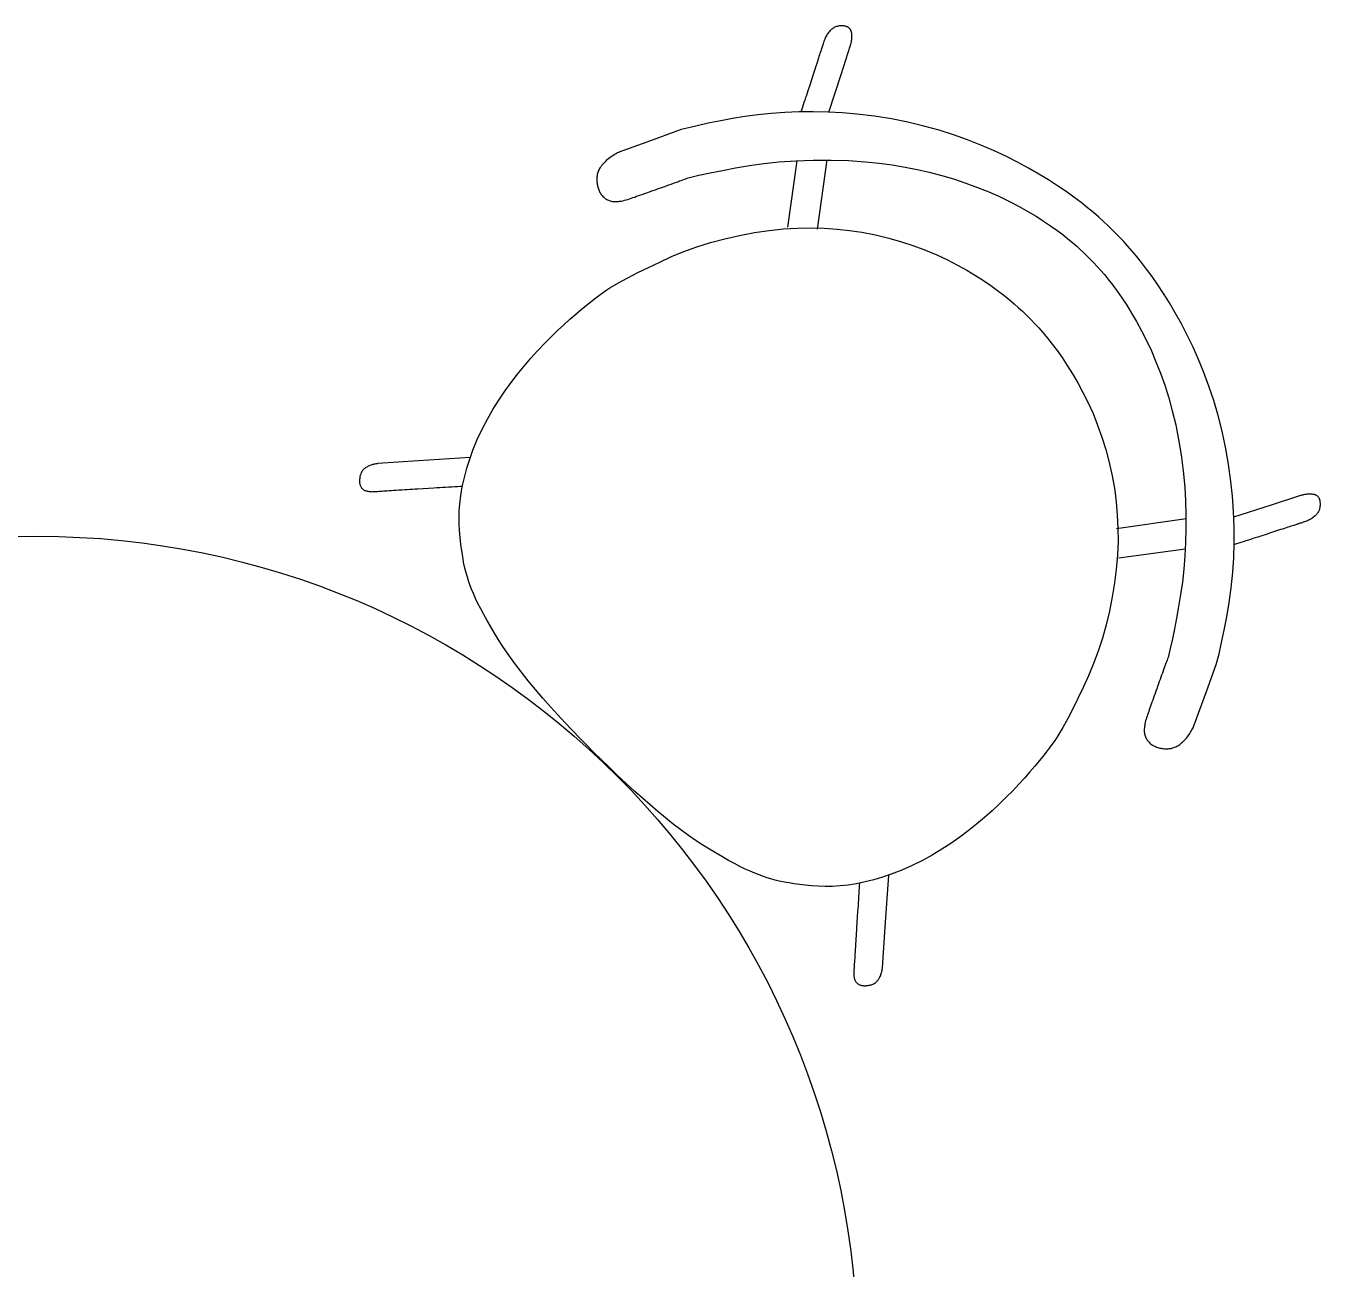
# Model space of a CAD drawing. Extents: x -120222 to -41942, y -19134 to 30932.
# Drawn here: x -94285 to -93495, y 7847 to 8606 of the extents above; entities that cross this region are included whole.
import ezdxf

# ---------------------------------------------------------------- set-up
doc = ezdxf.new("R2010")
doc.units = 0
doc.header["$LTSCALE"] = 150
doc.header["$MEASUREMENT"] = 0
doc.layers.get('0').update_dxf_attribs({"linetype": 'CONTINUOUS'})
doc.layers.add('_____', color=7, linetype='CONTINUOUS')

# ---------------------------------------------------------------- blocks, each defined once
blk = doc.blocks.new('____-426')
at = {"color": 1, "linetype": 'Continuous'}
for p, q in [((-100255.02, 3934.66), (-100249.35, 3975.13)), ((-100236.95, 3933.38), (-100230.96, 3975.87)), ((-100054.42, 3750.85), (-100011.93, 3756.84)), ((-100053.15, 3732.79), (-100012.67, 3738.44))]:
    blk.add_line(p, q, dxfattribs=at)
for points in [[(-100219.76, 4057.29, 0), (-100220.34, 4057.39, 0), (-100220.9, 4057.46, 0), (-100221.46, 4057.51, 0), (-100222, 4057.54, 0), (-100222.53, 4057.54, 0), (-100223.05, 4057.51, 0), (-100223.53, 4057.46, 0), (-100224, 4057.4, 0), (-100224.46, 4057.31, 0), (-100224.91, 4057.19, 0), (-100225.35, 4057.06, 0), (-100225.83, 4056.89, 0), (-100226.3, 4056.68, 0), (-100226.76, 4056.45, 0), (-100227.2, 4056.19, 0), (-100227.63, 4055.91, 0), (-100228.05, 4055.6, 0), (-100228.46, 4055.26, 0), (-100228.86, 4054.9, 0), (-100229.3, 4054.46, 0), (-100229.72, 4053.99, 0), (-100230.13, 4053.49, 0), (-100230.52, 4052.96, 0), (-100230.9, 4052.4, 0), (-100231.26, 4051.81, 0), (-100231.61, 4051.19, 0), (-100231.92, 4050.6, 0), (-100232.21, 4049.98, 0), (-100232.49, 4049.34, 0), (-100232.76, 4048.67, 0), (-100233.01, 4047.98, 0), (-100233.26, 4047.26, 0)], [(-100216.69, 4045.82, 0), (-100216.59, 4046.17, 0), (-100216.5, 4046.54, 0), (-100216.41, 4046.93, 0), (-100216.32, 4047.34, 0), (-100216.23, 4047.76, 0), (-100216.16, 4048.2, 0), (-100216.08, 4048.65, 0), (-100216.01, 4049.12, 0), (-100215.95, 4049.6, 0), (-100215.9, 4050.18, 0), (-100215.87, 4050.76, 0), (-100215.87, 4051.34, 0), (-100215.9, 4051.94, 0), (-100215.95, 4052.53, 0), (-100216.03, 4053.13, 0), (-100216.09, 4053.51, 0), (-100216.17, 4053.86, 0), (-100216.26, 4054.2, 0), (-100216.37, 4054.51, 0), (-100216.49, 4054.81, 0), (-100216.63, 4055.09, 0), (-100216.77, 4055.33, 0), (-100216.92, 4055.55, 0), (-100217.09, 4055.76, 0), (-100217.27, 4055.95, 0), (-100217.46, 4056.13, 0), (-100217.74, 4056.35, 0), (-100218.03, 4056.55, 0), (-100218.31, 4056.73, 0), (-100218.6, 4056.89, 0), (-100218.89, 4057.02, 0), (-100219.18, 4057.13, 0), (-100219.47, 4057.22, 0), (-100219.76, 4057.29, 0)], [(-100233.26, 4047.26, 0), (-100233.37, 4046.89, 0), (-100233.52, 4046.46, 0), (-100233.68, 4045.96, 0), (-100233.86, 4045.39, 0), (-100234.07, 4044.76, 0), (-100234.3, 4044.06, 0), (-100234.49, 4043.46, 0), (-100234.7, 4042.82, 0), (-100234.92, 4042.14, 0), (-100235.16, 4041.41, 0), (-100235.41, 4040.62, 0), (-100235.69, 4039.77, 0), (-100235.98, 4038.86, 0), (-100236.3, 4037.9, 0), (-100236.63, 4036.87, 0), (-100236.98, 4035.79, 0), (-100237.35, 4034.64, 0), (-100237.74, 4033.44, 0), (-100238.13, 4032.25, 0), (-100238.53, 4031, 0), (-100238.95, 4029.73, 0), (-100239.36, 4028.46, 0), (-100239.76, 4027.2, 0), (-100240.62, 4024.57, 0), (-100241.45, 4021.99, 0), (-100242.27, 4019.45, 0), (-100242.75, 4017.98, 0), (-100243.22, 4016.53, 0), (-100243.68, 4015.11, 0), (-100244.13, 4013.74, 0), (-100244.63, 4012.17, 0), (-100245.12, 4010.68, 0), (-100245.58, 4009.25, 0), (-100246.02, 4007.89, 0), (-100246.44, 4006.61, 0), (-100246.83, 4005.39, 0)], [(-100229.95, 4004.82, 0), (-100222.52, 4027.78, 0), (-100216.69, 4045.82, 0)], [(-100055.93, 3931.89, 0), (-100057.72, 3933.71, 0), (-100059.87, 3935.79, 0), (-100062.37, 3938.12, 0), (-100065.23, 3940.7, 0), (-100068.49, 3943.53, 0), (-100072.2, 3946.58, 0), (-100076.13, 3949.65, 0), (-100080.47, 3952.91, 0), (-100085.22, 3956.36, 0), (-100090.38, 3959.89, 0), (-100095.93, 3963.47, 0), (-100101.88, 3967.09, 0), (-100108.23, 3970.76, 0), (-100114.96, 3974.43, 0), (-100122.08, 3978, 0), (-100129.58, 3981.47, 0), (-100137.31, 3984.78, 0), (-100145.41, 3987.99, 0), (-100153.87, 3991, 0), (-100162.67, 3993.78, 0), (-100171.99, 3996.35, 0), (-100181.68, 3998.68, 0), (-100191.73, 4000.72, 0), (-100202.12, 4002.39, 0), (-100212.86, 4003.65, 0), (-100221.54, 4004.37, 0), (-100230.43, 4004.84, 0), (-100239.45, 4005.06, 0), (-100248.27, 4005.02, 0), (-100256.85, 4004.72, 0), (-100265.19, 4004.15, 0), (-100273.28, 4003.32, 0), (-100281.13, 4002.23, 0), (-100288.69, 4000.95, 0), (-100295.85, 3999.64, 0), (-100302.49, 3998.32, 0), (-100308.76, 3996.98, 0), (-100314.64, 3995.6, 0), (-100320.14, 3994.2, 0)], [(-100320.14, 3994.2, 0), (-100341.07, 3986.57, 0), (-100357.51, 3980.57, 0)], [(-100357.51, 3980.57, 0), (-100358.15, 3980.28, 0), (-100358.82, 3979.95, 0), (-100359.52, 3979.58, 0), (-100360.24, 3979.18, 0), (-100360.99, 3978.73, 0), (-100361.76, 3978.26, 0), (-100362.55, 3977.75, 0), (-100363.36, 3977.2, 0), (-100364.16, 3976.61, 0), (-100364.94, 3975.97, 0), (-100365.72, 3975.28, 0), (-100366.48, 3974.54, 0), (-100367.23, 3973.75, 0), (-100367.81, 3973.1, 0), (-100368.38, 3972.43, 0), (-100368.92, 3971.74, 0), (-100369.4, 3971.04, 0), (-100369.77, 3970.46, 0), (-100370.1, 3969.86, 0), (-100370.39, 3969.27, 0), (-100370.65, 3968.68, 0), (-100370.87, 3968.08, 0), (-100371.05, 3967.48, 0), (-100371.19, 3966.91, 0), (-100371.29, 3966.35, 0), (-100371.36, 3965.78, 0), (-100371.42, 3965.22, 0), (-100371.46, 3964.68, 0), (-100371.49, 3963.89, 0), (-100371.49, 3963.13, 0), (-100371.45, 3962.39, 0), (-100371.38, 3961.69, 0), (-100371.27, 3961, 0), (-100371.13, 3960.35, 0)], [(-100315.72, 3964.79, 0), (-100309.26, 3966.34, 0), (-100302.3, 3967.85, 0), (-100294.84, 3969.35, 0), (-100286.88, 3970.81, 0), (-100278.42, 3972.25, 0), (-100269.58, 3973.53, 0), (-100260.48, 3974.51, 0), (-100250.16, 3975.24, 0), (-100239.53, 3975.61, 0), (-100228.62, 3975.62, 0), (-100217.92, 3975.28, 0), (-100207.6, 3974.6, 0), (-100199.3, 3973.76, 0), (-100191.27, 3972.68, 0), (-100183.5, 3971.37, 0), (-100175.99, 3969.89, 0), (-100168.75, 3968.25, 0), (-100161.78, 3966.46, 0), (-100153.9, 3964.15, 0), (-100146.38, 3961.63, 0), (-100139.23, 3958.98, 0), (-100132.44, 3956.24, 0), (-100125.91, 3953.36, 0), (-100119.75, 3950.38, 0), (-100113.96, 3947.34, 0), (-100108.55, 3944.32, 0), (-100103.51, 3941.33, 0), (-100098.93, 3938.43, 0), (-100094.7, 3935.55, 0), (-100090.84, 3932.78, 0), (-100087.32, 3930.16, 0), (-100084.11, 3927.64, 0), (-100081.26, 3925.29, 0), (-100078.78, 3923.09, 0), (-100076.58, 3921.08, 0), (-100074.66, 3919.26, 0), (-100073.01, 3917.63, 0), (-100071.64, 3916.19, 0)], [(-100352.52, 3951.66, 0), (-100351.6, 3951.98, 0), (-100350.61, 3952.32, 0), (-100349.54, 3952.69, 0), (-100348.41, 3953.08, 0), (-100347.21, 3953.5, 0), (-100345.97, 3953.94, 0), (-100344.66, 3954.39, 0), (-100343.29, 3954.88, 0), (-100341.87, 3955.37, 0), (-100340.41, 3955.89, 0), (-100338.91, 3956.42, 0), (-100337.36, 3956.97, 0), (-100335.77, 3957.54, 0), (-100334.49, 3958, 0), (-100333.19, 3958.47, 0), (-100331.9, 3958.93, 0), (-100330.65, 3959.38, 0), (-100329.07, 3959.94, 0), (-100327.57, 3960.49, 0), (-100326.12, 3961.01, 0), (-100324.74, 3961.51, 0), (-100323.42, 3961.99, 0), (-100322.16, 3962.44, 0), (-100320.98, 3962.87, 0), (-100319.95, 3963.25, 0), (-100318.99, 3963.6, 0), (-100318.08, 3963.93, 0), (-100317.24, 3964.24, 0), (-100316.45, 3964.53, 0), (-100315.72, 3964.79, 0)], [(-100371.13, 3960.35, 0), (-100371.03, 3959.81, 0), (-100370.89, 3959.25, 0), (-100370.73, 3958.66, 0), (-100370.52, 3958.06, 0), (-100370.29, 3957.45, 0), (-100370.08, 3956.95, 0), (-100369.85, 3956.43, 0), (-100369.6, 3955.91, 0), (-100369.32, 3955.4, 0), (-100369, 3954.89, 0), (-100368.64, 3954.4, 0), (-100368.24, 3953.93, 0), (-100367.8, 3953.47, 0), (-100367.32, 3953.02, 0), (-100366.81, 3952.58, 0), (-100366.38, 3952.25, 0), (-100365.92, 3951.92, 0), (-100365.45, 3951.61, 0), (-100364.95, 3951.34, 0), (-100364.45, 3951.09, 0), (-100363.9, 3950.86, 0), (-100363.33, 3950.67, 0), (-100362.74, 3950.52, 0), (-100362.14, 3950.4, 0), (-100361.52, 3950.31, 0), (-100360.88, 3950.27, 0), (-100360.27, 3950.25, 0), (-100359.64, 3950.27, 0), (-100359, 3950.32, 0), (-100358.37, 3950.38, 0), (-100357.74, 3950.46, 0), (-100356.64, 3950.62, 0), (-100355.57, 3950.82, 0), (-100354.53, 3951.06, 0), (-100353.51, 3951.34, 0), (-100352.52, 3951.66, 0)], [(-100363.63, 3897.6, 0), (-100358.3, 3900.66, 0), (-100352.59, 3903.76, 0), (-100346.5, 3906.92, 0), (-100340.01, 3910.13, 0), (-100333.13, 3913.39, 0), (-100325.87, 3916.69, 0), (-100318.33, 3919.79, 0), (-100310.53, 3922.61, 0), (-100302.09, 3925.27, 0), (-100293.38, 3927.62, 0), (-100284.38, 3929.66, 0), (-100275.26, 3931.37, 0), (-100266.33, 3932.7, 0), (-100257.61, 3933.63, 0), (-100249.11, 3934.17, 0), (-100240.82, 3934.31, 0), (-100232.74, 3934.07, 0), (-100224.89, 3933.53, 0), (-100217.26, 3932.72, 0), (-100209.87, 3931.65, 0), (-100201.45, 3930.03, 0), (-100193.35, 3928.05, 0), (-100185.59, 3925.8, 0), (-100178.17, 3923.36, 0), (-100170.96, 3920.66, 0), (-100164.12, 3917.75, 0), (-100157.63, 3914.67, 0), (-100151.52, 3911.55, 0), (-100145.79, 3908.4, 0), (-100140.54, 3905.26, 0), (-100135.66, 3902.1, 0), (-100131.15, 3899.01, 0), (-100127.04, 3896.06, 0), (-100123.24, 3893.19, 0), (-100119.86, 3890.47, 0), (-100116.87, 3887.9, 0), (-100114.2, 3885.53, 0), (-100111.86, 3883.38, 0), (-100109.84, 3881.43, 0), (-100108.14, 3879.68, 0)], [(-99993.61, 3667.66, 0), (-99991.95, 3674.18, 0), (-99990.34, 3681.23, 0), (-99988.77, 3688.81, 0), (-99987.24, 3696.92, 0), (-99985.75, 3705.57, 0), (-99984.47, 3714.63, 0), (-99983.53, 3724.02, 0), (-99982.99, 3732.91, 0), (-99982.74, 3742.08, 0), (-99982.79, 3751.52, 0), (-99983.13, 3761.07, 0), (-99983.75, 3770.41, 0), (-99984.64, 3779.5, 0), (-99986.07, 3790.09, 0), (-99987.9, 3800.34, 0), (-99990.08, 3810.24, 0), (-99992.51, 3819.77, 0), (-99995.19, 3828.95, 0), (-99998.06, 3837.6, 0), (-100001.18, 3845.91, 0), (-100004.43, 3853.85, 0), (-100007.78, 3861.43, 0), (-100011.3, 3868.77, 0), (-100014.91, 3875.73, 0), (-100018.6, 3882.3, 0), (-100022.25, 3888.48, 0), (-100025.85, 3894.26, 0), (-100029.35, 3899.56, 0), (-100032.8, 3904.47, 0), (-100036.12, 3908.99, 0), (-100039.26, 3913.11, 0), (-100042.27, 3916.9, 0), (-100045.09, 3920.28, 0), (-100047.71, 3923.25, 0), (-100050.11, 3925.89, 0), (-100052.28, 3928.21, 0), (-100054.22, 3930.21, 0), (-100055.93, 3931.89, 0)], [(-100071.64, 3916.19, 0), (-100070.1, 3914.73, 0), (-100068.36, 3912.96, 0), (-100066.4, 3910.88, 0), (-100064.23, 3908.49, 0), (-100061.86, 3905.76, 0), (-100059.31, 3902.63, 0), (-100056.75, 3899.29, 0), (-100054.02, 3895.58, 0), (-100051.15, 3891.5, 0), (-100048.21, 3887.06, 0), (-100045.24, 3882.23, 0), (-100042.23, 3877.04, 0), (-100039.2, 3871.47, 0), (-100036.17, 3865.53, 0), (-100033.23, 3859.21, 0), (-100030.39, 3852.51, 0), (-100027.69, 3845.57, 0), (-100025.08, 3838.26, 0), (-100022.65, 3830.59, 0), (-100020.43, 3822.55, 0), (-100018.39, 3813.98, 0), (-100016.57, 3805.04, 0), (-100015, 3795.72, 0), (-100013.76, 3786.01, 0), (-100012.88, 3775.91, 0), (-100012.42, 3767.71, 0), (-100012.18, 3759.28, 0), (-100012.16, 3750.68, 0), (-100012.36, 3742.25, 0), (-100012.78, 3734.01, 0), (-100013.42, 3725.96, 0), (-100014.28, 3718.11, 0), (-100015.37, 3710.46, 0), (-100016.61, 3703.07, 0), (-100017.87, 3696.04, 0), (-100019.13, 3689.51, 0), (-100020.4, 3683.34, 0), (-100021.69, 3677.53, 0), (-100023, 3672.08, 0)], [(-100453.28, 3733.58, 0), (-100453.92, 3737.16, 0), (-100454.46, 3741.04, 0), (-100454.9, 3745.22, 0), (-100455.24, 3749.72, 0), (-100455.44, 3753.46, 0), (-100455.55, 3757.39, 0), (-100455.45, 3761.45, 0), (-100455.15, 3765.66, 0), (-100454.5, 3770.85, 0), (-100453.56, 3776.24, 0), (-100452.31, 3781.82, 0), (-100450.79, 3787.52, 0), (-100449.05, 3793.12, 0), (-100447.09, 3798.6, 0), (-100444.45, 3805.05, 0), (-100441.51, 3811.33, 0), (-100438.29, 3817.46, 0), (-100434.89, 3823.4, 0), (-100431.31, 3829.16, 0), (-100427.62, 3834.63, 0), (-100423.77, 3839.93, 0), (-100419.84, 3845.04, 0), (-100415.86, 3849.94, 0), (-100411.77, 3854.71, 0), (-100407.63, 3859.28, 0), (-100403.48, 3863.63, 0), (-100399.42, 3867.74, 0), (-100395.44, 3871.6, 0), (-100391.63, 3875.17, 0), (-100387.9, 3878.5, 0), (-100384.34, 3881.59, 0), (-100381, 3884.42, 0), (-100377.81, 3887.04, 0), (-100374.85, 3889.38, 0), (-100372.11, 3891.47, 0), (-100369.63, 3893.33, 0), (-100367.38, 3894.97, 0), (-100365.38, 3896.4, 0), (-100363.63, 3897.6, 0)], [(-100108.14, 3879.68, 0), (-100106.29, 3877.87, 0), (-100104.21, 3875.7, 0), (-100101.89, 3873.18, 0), (-100099.34, 3870.29, 0), (-100096.58, 3867.02, 0), (-100093.64, 3863.3, 0), (-100090.73, 3859.37, 0), (-100087.67, 3855.04, 0), (-100084.48, 3850.3, 0), (-100081.27, 3845.18, 0), (-100078.1, 3839.67, 0), (-100074.96, 3833.78, 0), (-100071.85, 3827.52, 0), (-100068.82, 3820.87, 0), (-100066, 3813.88, 0), (-100063.39, 3806.52, 0), (-100061.03, 3798.96, 0), (-100058.88, 3791.05, 0), (-100057.05, 3782.81, 0), (-100055.59, 3774.25, 0), (-100054.65, 3766.74, 0), (-100053.98, 3759, 0), (-100053.58, 3751.04, 0), (-100053.53, 3742.85, 0), (-100053.87, 3734.45, 0), (-100054.61, 3725.84, 0), (-100055.66, 3717.53, 0), (-100057.06, 3709.02, 0), (-100058.8, 3700.41, 0), (-100060.81, 3692.01, 0), (-100063.1, 3683.86, 0), (-100065.66, 3675.95, 0), (-100068.49, 3668.29, 0), (-100071.59, 3660.87, 0), (-100074.85, 3653.75, 0), (-100078.07, 3647.01, 0), (-100081.18, 3640.75, 0), (-100084.24, 3634.86, 0), (-100087.25, 3629.34, 0), (-100090.21, 3624.19, 0)], [(-100505.16, 3790.34, 0), (-100505.54, 3790.3, 0), (-100505.95, 3790.24, 0), (-100506.38, 3790.17, 0), (-100506.83, 3790.09, 0), (-100507.31, 3789.99, 0), (-100507.79, 3789.88, 0), (-100508.3, 3789.76, 0), (-100508.82, 3789.62, 0), (-100509.35, 3789.44, 0), (-100509.87, 3789.25, 0), (-100510.4, 3789.02, 0), (-100510.94, 3788.77, 0), (-100511.47, 3788.49, 0), (-100511.9, 3788.25, 0), (-100512.32, 3787.99, 0), (-100512.73, 3787.73, 0), (-100513.11, 3787.45, 0), (-100513.41, 3787.2, 0), (-100513.69, 3786.95, 0), (-100513.96, 3786.68, 0), (-100514.2, 3786.41, 0), (-100514.43, 3786.14, 0), (-100514.63, 3785.85, 0), (-100514.81, 3785.57, 0), (-100514.97, 3785.29, 0), (-100515.12, 3785, 0), (-100515.25, 3784.72, 0), (-100515.37, 3784.43, 0), (-100515.54, 3784.02, 0), (-100515.68, 3783.61, 0), (-100515.8, 3783.22, 0), (-100515.89, 3782.82, 0), (-100515.97, 3782.44, 0), (-100516.02, 3782.07, 0)], [(-100448.7, 3794.2, 0), (-100480.32, 3792.04, 0), (-100505.16, 3790.34, 0)], [(-100516.02, 3782.07, 0), (-100516.1, 3781.66, 0), (-100516.17, 3781.22, 0), (-100516.22, 3780.77, 0), (-100516.26, 3780.29, 0), (-100516.27, 3779.98, 0), (-100516.27, 3779.66, 0), (-100516.27, 3779.33, 0), (-100516.25, 3778.99, 0), (-100516.23, 3778.65, 0), (-100516.17, 3778.27, 0), (-100516.09, 3777.9, 0), (-100515.98, 3777.52, 0), (-100515.85, 3777.15, 0), (-100515.69, 3776.78, 0), (-100515.5, 3776.41, 0), (-100515.29, 3776.05, 0), (-100515.05, 3775.68, 0), (-100514.83, 3775.39, 0), (-100514.59, 3775.11, 0), (-100514.32, 3774.85, 0), (-100514.04, 3774.62, 0), (-100513.74, 3774.4, 0), (-100513.42, 3774.21, 0), (-100513.1, 3774.05, 0), (-100512.76, 3773.9, 0), (-100512.41, 3773.78, 0), (-100512.03, 3773.67, 0), (-100511.64, 3773.58, 0), (-100511, 3773.46, 0), (-100510.36, 3773.37, 0), (-100509.73, 3773.3, 0), (-100509.09, 3773.26, 0), (-100508.47, 3773.24, 0), (-100507.85, 3773.25, 0), (-100507.23, 3773.28, 0)], [(-100507.23, 3773.28, 0), (-100506.69, 3773.32, 0), (-100506.06, 3773.37, 0), (-100505.34, 3773.42, 0), (-100504.54, 3773.48, 0), (-100503.65, 3773.54, 0), (-100502.68, 3773.6, 0), (-100501.69, 3773.67, 0), (-100500.62, 3773.74, 0), (-100499.48, 3773.82, 0), (-100498.24, 3773.9, 0), (-100496.9, 3773.99, 0), (-100495.45, 3774.08, 0), (-100493.91, 3774.18, 0), (-100492.26, 3774.29, 0), (-100490.51, 3774.4, 0), (-100488.66, 3774.52, 0), (-100487.13, 3774.61, 0), (-100485.55, 3774.71, 0), (-100483.92, 3774.81, 0), (-100482.3, 3774.91, 0), (-100480.7, 3775.01, 0), (-100477.37, 3775.22, 0), (-100474.1, 3775.42, 0), (-100470.91, 3775.61, 0), (-100469.07, 3775.73, 0), (-100467.24, 3775.84, 0), (-100465.47, 3775.94, 0), (-100463.76, 3776.05, 0), (-100461.81, 3776.17, 0), (-100459.94, 3776.28, 0), (-100458.17, 3776.38, 0), (-100456.48, 3776.49, 0), (-100454.89, 3776.58, 0), (-100453.38, 3776.67, 0)], [(-99982.99, 3757.85, 0), (-99960.02, 3765.28, 0), (-99941.98, 3771.11, 0)], [(-99941.98, 3771.11, 0), (-99941.62, 3771.21, 0), (-99941.26, 3771.3, 0), (-99940.87, 3771.4, 0), (-99940.46, 3771.48, 0), (-99940.04, 3771.57, 0), (-99939.61, 3771.65, 0), (-99939.16, 3771.72, 0), (-99938.69, 3771.8, 0), (-99938.21, 3771.86, 0), (-99937.63, 3771.91, 0), (-99937.05, 3771.94, 0), (-99936.47, 3771.94, 0), (-99935.87, 3771.91, 0), (-99935.28, 3771.86, 0), (-99934.68, 3771.78, 0), (-99934.3, 3771.72, 0), (-99933.95, 3771.64, 0), (-99933.62, 3771.55, 0), (-99933.3, 3771.44, 0), (-99933, 3771.32, 0), (-99932.73, 3771.19, 0), (-99932.49, 3771.04, 0), (-99932.26, 3770.89, 0), (-99932.05, 3770.72, 0), (-99931.86, 3770.55, 0), (-99931.69, 3770.35, 0), (-99931.46, 3770.07, 0), (-99931.26, 3769.79, 0), (-99931.08, 3769.5, 0), (-99930.93, 3769.21, 0), (-99930.79, 3768.92, 0), (-99930.68, 3768.63, 0), (-99930.59, 3768.34, 0), (-99930.52, 3768.05, 0)], [(-99930.52, 3768.05, 0), (-99930.42, 3767.47, 0), (-99930.35, 3766.91, 0), (-99930.3, 3766.36, 0), (-99930.27, 3765.81, 0), (-99930.27, 3765.28, 0), (-99930.3, 3764.76, 0), (-99930.35, 3764.28, 0), (-99930.41, 3763.81, 0), (-99930.5, 3763.35, 0), (-99930.61, 3762.9, 0), (-99930.75, 3762.46, 0), (-99930.92, 3761.98, 0), (-99931.13, 3761.51, 0), (-99931.36, 3761.05, 0), (-99931.61, 3760.61, 0), (-99931.9, 3760.17, 0), (-99932.21, 3759.75, 0), (-99932.55, 3759.34, 0), (-99932.91, 3758.95, 0), (-99933.35, 3758.51, 0), (-99933.81, 3758.08, 0), (-99934.31, 3757.67, 0), (-99934.84, 3757.28, 0), (-99935.4, 3756.9, 0), (-99935.99, 3756.54, 0), (-99936.61, 3756.19, 0), (-99937.2, 3755.88, 0), (-99937.82, 3755.59, 0), (-99938.46, 3755.31, 0), (-99939.13, 3755.04, 0), (-99939.82, 3754.78, 0), (-99940.54, 3754.54, 0)], [(-99940.54, 3754.54, 0), (-99940.91, 3754.42, 0), (-99941.34, 3754.28, 0), (-99941.84, 3754.12, 0), (-99942.41, 3753.94, 0), (-99943.04, 3753.73, 0), (-99943.75, 3753.51, 0), (-99944.35, 3753.31, 0), (-99944.99, 3753.1, 0), (-99945.67, 3752.88, 0), (-99946.4, 3752.65, 0), (-99947.19, 3752.39, 0), (-99948.04, 3752.12, 0), (-99948.94, 3751.82, 0), (-99949.91, 3751.51, 0), (-99950.94, 3751.18, 0), (-99952.02, 3750.83, 0), (-99953.17, 3750.45, 0), (-99954.37, 3750.06, 0), (-99955.56, 3749.68, 0), (-99956.8, 3749.28, 0), (-99958.08, 3748.86, 0), (-99959.35, 3748.45, 0), (-99960.6, 3748.04, 0), (-99963.23, 3747.19, 0), (-99965.82, 3746.35, 0), (-99968.35, 3745.53, 0), (-99969.82, 3745.05, 0), (-99971.28, 3744.58, 0), (-99972.69, 3744.12, 0), (-99974.06, 3743.68, 0), (-99975.63, 3743.17, 0), (-99977.13, 3742.68, 0), (-99978.55, 3742.22, 0), (-99979.91, 3741.78, 0), (-99981.19, 3741.36, 0), (-99982.41, 3740.97, 0)], [(-100373.47, 3614.35, 0), (-100377.66, 3618.51, 0), (-100381.94, 3622.86, 0), (-100386.3, 3627.39, 0), (-100390.73, 3632.11, 0), (-100395.26, 3637.02, 0), (-100399.77, 3642.02, 0), (-100404.37, 3647.2, 0), (-100408.95, 3652.5, 0), (-100413.32, 3657.78, 0), (-100417.49, 3663.03, 0), (-100421.45, 3668.28, 0), (-100425.2, 3673.5, 0), (-100428.74, 3678.7, 0), (-100431.38, 3682.78, 0), (-100433.89, 3686.84, 0), (-100436.24, 3690.78, 0), (-100438.41, 3694.55, 0), (-100440.45, 3698.21, 0), (-100442.31, 3701.7, 0), (-100443.99, 3705.01, 0), (-100445.49, 3708.14, 0), (-100446.8, 3711.1, 0), (-100447.92, 3713.83, 0), (-100448.87, 3716.4, 0), (-100449.69, 3718.81, 0), (-100450.43, 3721.1, 0), (-100451.2, 3723.65, 0), (-100451.85, 3726.01, 0), (-100452.39, 3728.18, 0), (-100452.8, 3730.17, 0), (-100453.1, 3731.97, 0), (-100453.28, 3733.58, 0)], [(-100023, 3672.08, 0), (-100023.3, 3671.28, 0), (-100023.61, 3670.42, 0), (-100023.96, 3669.48, 0), (-100024.32, 3668.48, 0), (-100024.72, 3667.4, 0), (-100025.13, 3666.27, 0), (-100025.56, 3665.08, 0), (-100026.02, 3663.82, 0), (-100026.5, 3662.5, 0), (-100026.94, 3661.28, 0), (-100027.4, 3660, 0), (-100027.88, 3658.68, 0), (-100028.37, 3657.3, 0), (-100028.88, 3655.88, 0), (-100029.41, 3654.42, 0), (-100029.94, 3652.94, 0), (-100030.46, 3651.49, 0), (-100030.96, 3650.08, 0), (-100031.45, 3648.71, 0), (-100031.93, 3647.37, 0), (-100032.39, 3646.07, 0), (-100032.83, 3644.8, 0), (-100033.27, 3643.57, 0), (-100033.69, 3642.38, 0), (-100034.09, 3641.24, 0), (-100034.48, 3640.1, 0), (-100034.86, 3639.02, 0), (-100035.22, 3638, 0), (-100035.55, 3637.04, 0), (-100035.86, 3636.14, 0), (-100036.16, 3635.29, 0)], [(-100007.24, 3630.3, 0), (-99999.6, 3651.22, 0), (-99993.61, 3667.66, 0)], [(-100036.16, 3635.29, 0), (-100036.45, 3634.39, 0), (-100036.7, 3633.47, 0), (-100036.93, 3632.53, 0), (-100037.12, 3631.57, 0), (-100037.28, 3630.58, 0), (-100037.37, 3629.93, 0), (-100037.45, 3629.26, 0), (-100037.51, 3628.58, 0), (-100037.55, 3627.91, 0), (-100037.55, 3627.25, 0), (-100037.52, 3626.6, 0), (-100037.46, 3625.97, 0), (-100037.35, 3625.36, 0), (-100037.21, 3624.77, 0), (-100037.04, 3624.19, 0), (-100036.83, 3623.63, 0), (-100036.59, 3623.08, 0), (-100036.32, 3622.58, 0), (-100036.03, 3622.1, 0), (-100035.71, 3621.63, 0), (-100035.38, 3621.19, 0), (-100035.04, 3620.77, 0), (-100034.6, 3620.27, 0), (-100034.14, 3619.81, 0), (-100033.67, 3619.39, 0), (-100033.19, 3619.01, 0), (-100032.7, 3618.66, 0), (-100032.2, 3618.36, 0), (-100031.69, 3618.1, 0), (-100031.18, 3617.86, 0), (-100030.68, 3617.64, 0), (-100029.99, 3617.37, 0), (-100029.32, 3617.13, 0), (-100028.67, 3616.94, 0), (-100028.05, 3616.78, 0), (-100027.45, 3616.67, 0)], [(-100090.21, 3624.19, 0), (-100091.29, 3622.6, 0), (-100092.56, 3620.82, 0), (-100094, 3618.84, 0), (-100095.63, 3616.65, 0), (-100097.43, 3614.26, 0), (-100099.43, 3611.68, 0), (-100101.66, 3608.91, 0), (-100104.37, 3605.65, 0), (-100107.34, 3602.17, 0), (-100110.58, 3598.46, 0), (-100114.07, 3594.63, 0), (-100117.8, 3590.71, 0), (-100121.77, 3586.7, 0), (-100125.98, 3582.59, 0), (-100130.42, 3578.44, 0), (-100135.08, 3574.32, 0), (-100139.94, 3570.25, 0), (-100144.93, 3566.29, 0), (-100150.12, 3562.37, 0), (-100155.49, 3558.59, 0), (-100161.05, 3554.98, 0), (-100166.88, 3551.47, 0), (-100172.9, 3548.15, 0), (-100179.09, 3545.03, 0), (-100185.45, 3542.21, 0), (-100191.96, 3539.71, 0), (-100197.18, 3537.96, 0), (-100202.5, 3536.4, 0), (-100207.86, 3535.05, 0), (-100213.07, 3533.96, 0), (-100218.1, 3533.14, 0), (-100222.96, 3532.58, 0), (-100227.64, 3532.3, 0), (-100232.15, 3532.28, 0), (-100236.46, 3532.46, 0), (-100240.53, 3532.73, 0), (-100244.3, 3533.07, 0), (-100247.83, 3533.48, 0), (-100251.14, 3533.96, 0), (-100254.22, 3534.53, 0)], [(-100027.45, 3616.67, 0), (-100026.74, 3616.52, 0), (-100025.99, 3616.41, 0), (-100025.22, 3616.34, 0), (-100024.41, 3616.31, 0), (-100023.57, 3616.32, 0), (-100023, 3616.35, 0), (-100022.42, 3616.4, 0), (-100021.83, 3616.47, 0), (-100021.23, 3616.55, 0), (-100020.63, 3616.68, 0), (-100020.03, 3616.84, 0), (-100019.43, 3617.04, 0), (-100018.83, 3617.28, 0), (-100018.24, 3617.56, 0), (-100017.65, 3617.87, 0), (-100017.06, 3618.22, 0), (-100016.47, 3618.61, 0), (-100015.92, 3619.01, 0), (-100015.37, 3619.44, 0), (-100014.82, 3619.9, 0), (-100014.3, 3620.37, 0), (-100013.79, 3620.83, 0), (-100013.1, 3621.51, 0), (-100012.45, 3622.19, 0), (-100011.84, 3622.88, 0), (-100011.26, 3623.58, 0), (-100010.72, 3624.29, 0), (-100010.22, 3625.01, 0), (-100009.76, 3625.73, 0), (-100009.32, 3626.42, 0), (-100008.9, 3627.13, 0), (-100008.5, 3627.81, 0), (-100008.14, 3628.47, 0), (-100007.81, 3629.1, 0), (-100007.51, 3629.71, 0), (-100007.24, 3630.3, 0)], [(-100254.22, 3534.53, 0), (-100255.98, 3534.72, 0), (-100257.97, 3535.06, 0), (-100260.18, 3535.54, 0), (-100262.61, 3536.17, 0), (-100265.26, 3536.93, 0), (-100267.5, 3537.63, 0), (-100269.88, 3538.41, 0), (-100272.39, 3539.29, 0), (-100275.07, 3540.32, 0), (-100277.93, 3541.53, 0), (-100280.96, 3542.93, 0), (-100284.17, 3544.5, 0), (-100287.55, 3546.25, 0), (-100291.11, 3548.19, 0), (-100294.85, 3550.3, 0), (-100298.69, 3552.55, 0), (-100302.7, 3554.98, 0), (-100306.77, 3557.54, 0), (-100310.85, 3560.24, 0), (-100315.51, 3563.45, 0), (-100320.17, 3566.84, 0), (-100324.85, 3570.38, 0), (-100329.55, 3574.1, 0), (-100334.26, 3577.97, 0), (-100338.99, 3582.02, 0), (-100343.67, 3586.15, 0), (-100348.22, 3590.22, 0), (-100353.72, 3595.24, 0), (-100359, 3600.17, 0), (-100364.05, 3605, 0), (-100368.88, 3609.72, 0), (-100373.47, 3614.35, 0)], [(-100193.61, 3539.11, 0), (-100195.77, 3507.49, 0), (-100197.47, 3482.65, 0)], [(-100214.53, 3480.58, 0), (-100214.49, 3481.13, 0), (-100214.45, 3481.76, 0), (-100214.39, 3482.47, 0), (-100214.34, 3483.27, 0), (-100214.28, 3484.16, 0), (-100214.21, 3485.13, 0), (-100214.14, 3486.12, 0), (-100214.07, 3487.19, 0), (-100213.99, 3488.33, 0), (-100213.91, 3489.57, 0), (-100213.82, 3490.91, 0), (-100213.73, 3492.36, 0), (-100213.63, 3493.9, 0), (-100213.52, 3495.55, 0), (-100213.41, 3497.3, 0), (-100213.29, 3499.15, 0), (-100213.2, 3500.68, 0), (-100213.1, 3502.26, 0), (-100213, 3503.89, 0), (-100212.9, 3505.51, 0), (-100212.8, 3507.1, 0), (-100212.59, 3510.44, 0), (-100212.39, 3513.7, 0), (-100212.19, 3516.89, 0), (-100212.08, 3518.74, 0), (-100211.97, 3520.56, 0), (-100211.86, 3522.33, 0), (-100211.76, 3524.04, 0), (-100211.64, 3526, 0), (-100211.53, 3527.86, 0), (-100211.42, 3529.64, 0), (-100211.32, 3531.32, 0), (-100211.22, 3532.92, 0), (-100211.13, 3534.42, 0)], [(-100197.47, 3482.65, 0), (-100197.51, 3482.26, 0), (-100197.56, 3481.85, 0), (-100197.63, 3481.42, 0), (-100197.71, 3480.97, 0), (-100197.81, 3480.49, 0), (-100197.92, 3480.01, 0), (-100198.04, 3479.5, 0), (-100198.18, 3478.98, 0), (-100198.35, 3478.45, 0), (-100198.55, 3477.92, 0), (-100198.78, 3477.39, 0), (-100199.03, 3476.86, 0), (-100199.31, 3476.32, 0), (-100199.55, 3475.9, 0), (-100199.8, 3475.47, 0), (-100200.07, 3475.07, 0), (-100200.35, 3474.69, 0), (-100200.6, 3474.39, 0), (-100200.85, 3474.1, 0), (-100201.11, 3473.84, 0), (-100201.38, 3473.59, 0), (-100201.66, 3473.37, 0), (-100201.95, 3473.16, 0), (-100202.22, 3472.98, 0), (-100202.51, 3472.82, 0), (-100202.79, 3472.68, 0), (-100203.08, 3472.55, 0), (-100203.36, 3472.42, 0), (-100203.78, 3472.26, 0), (-100204.18, 3472.12, 0), (-100204.58, 3472, 0), (-100204.97, 3471.9, 0), (-100205.36, 3471.83, 0), (-100205.73, 3471.78, 0)], [(-100205.73, 3471.78, 0), (-100206.14, 3471.69, 0), (-100206.57, 3471.63, 0), (-100207.03, 3471.58, 0), (-100207.51, 3471.55, 0), (-100207.82, 3471.54, 0), (-100208.14, 3471.53, 0), (-100208.47, 3471.54, 0), (-100208.81, 3471.55, 0), (-100209.15, 3471.58, 0), (-100209.53, 3471.63, 0), (-100209.91, 3471.72, 0), (-100210.28, 3471.82, 0), (-100210.65, 3471.96, 0), (-100211.02, 3472.12, 0), (-100211.39, 3472.31, 0), (-100211.76, 3472.52, 0), (-100212.12, 3472.76, 0), (-100212.42, 3472.98, 0), (-100212.7, 3473.22, 0), (-100212.96, 3473.49, 0), (-100213.19, 3473.77, 0), (-100213.41, 3474.07, 0), (-100213.6, 3474.39, 0), (-100213.76, 3474.71, 0), (-100213.91, 3475.05, 0), (-100214.04, 3475.4, 0), (-100214.14, 3475.78, 0), (-100214.23, 3476.17, 0), (-100214.35, 3476.81, 0), (-100214.45, 3477.45, 0), (-100214.51, 3478.09, 0), (-100214.56, 3478.72, 0), (-100214.57, 3479.35, 0), (-100214.57, 3479.97, 0), (-100214.53, 3480.58, 0)]]:
    blk.add_polyline3d(points, dxfattribs=at)
blk = doc.blocks.new('____-429')
at = {"color": 1, "linetype": 'Continuous'}
blk.add_circle((-100712.56, 3246.02), 500, dxfattribs=at)
at = {"color": 1}
blk.add_blockref('____-426', (0, 0), dxfattribs=at)

msp = doc.modelspace()

# ---------------------------------------------------------------- block references
at = {"layer": '_____', "color": 0}
msp.add_blockref('____-429', (6435.10495, 4548.69799), dxfattribs=at)

doc.saveas('drawing.dxf')
